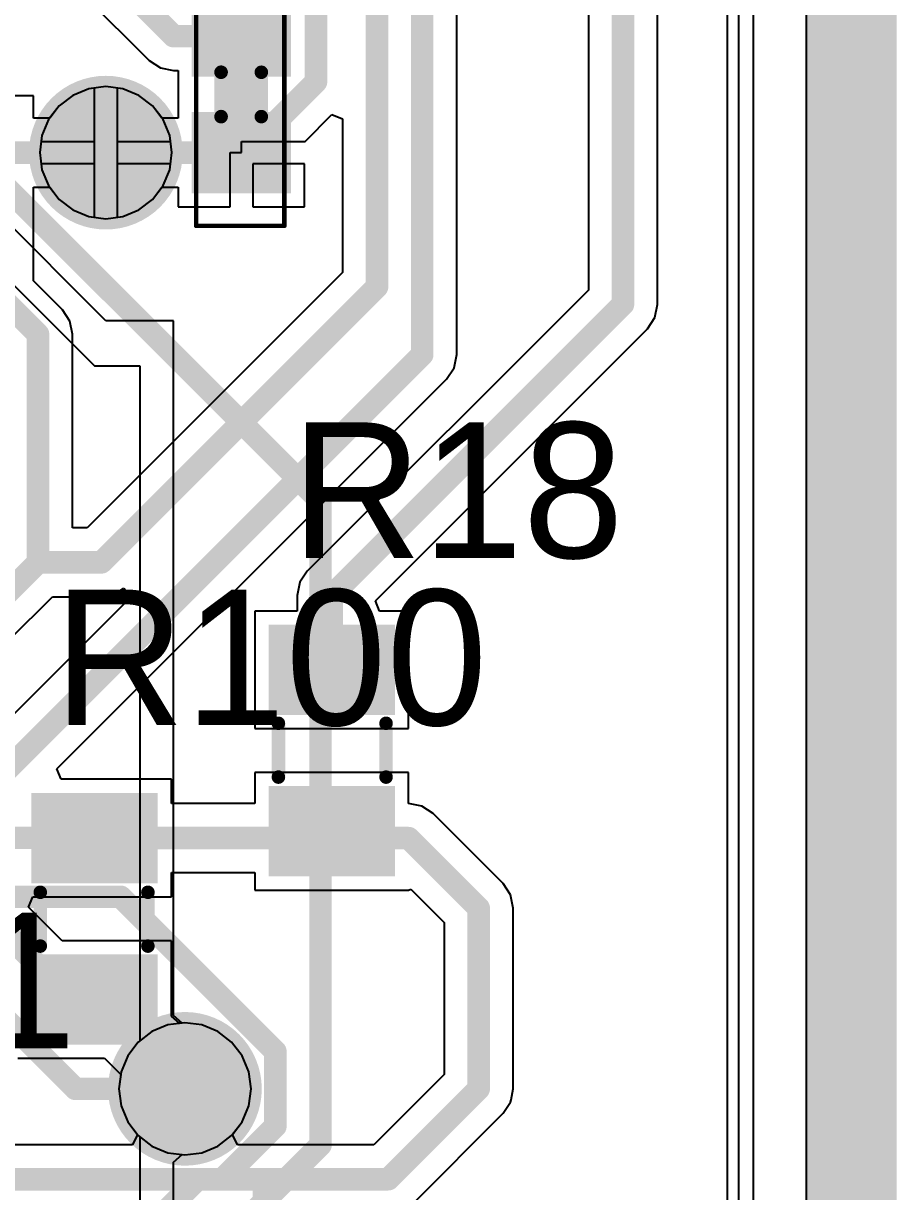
# Model space of a CAD drawing. Header units: millimetres. Extents: x 50.7 to 141.9, y 26.7 to 123.6.
# Drawn here: x 132.04 to 141.86, y 96.25 to 109.39 of the extents above; entities that cross this region are included whole.
import ezdxf

# ---------------------------------------------------------------- set-up
doc = ezdxf.new("R2010")
doc.units = ezdxf.units.MM
for name, color, linetype in [('BottomLayer', 5, 'Continuous'), ('BottomSolder', 6, 'Continuous'), ('InternalPlane1', 76, 'Continuous'), ('InternalPlane3', 216, 'Continuous'), ('Mechanical16', 56, 'Continuous'), ('Mechanical27', 56, 'Continuous'), ('Mechanical6', 56, 'Continuous'), ('MidLayer1', 16, 'Continuous'), ('MidLayer2', 76, 'Continuous'), ('MidLayer3', 90, 'Continuous'), ('MidLayer4', 156, 'Continuous'), ('MultiLayer', 9, 'Continuous'), ('TopLayer', 1, 'Continuous'), ('TopOverlay', 2, 'Continuous'), ('TopPaste', 8, 'Continuous'), ('TopSolder', 216, 'Continuous')]:
    doc.layers.add(name, color=color, linetype=linetype)

msp = doc.modelspace()

# ---------------------------------------------------------------- linework, layer by layer
at = {"layer": 'BottomLayer'}
for p, q in [((140.081, 122.174), (140.081, 78.105)), ((132.777, 108.653), (132.598, 108.578)), ((132.842, 108.661), (132.777, 108.653)), ((132.842, 108.062), (132.842, 108.661)), ((133.161, 108.653), (133.096, 108.661)), ((133.096, 108.661), (133.096, 108.062)), ((133.34, 108.578), (133.161, 108.653)), ((132.598, 108.578), (132.444, 108.46)), ((133.494, 108.46), (133.34, 108.578)), ((132.444, 108.46), (132.326, 108.306)), ((133.612, 108.306), (133.494, 108.46)), ((132.326, 108.306), (132.251, 108.127)), ((133.687, 108.127), (133.612, 108.306)), ((132.251, 108.127), (132.243, 108.062)), ((133.695, 108.062), (133.687, 108.127)), ((132.243, 108.062), (132.842, 108.062)), ((133.096, 108.062), (133.695, 108.062)), ((132.842, 107.808), (132.243, 107.808)), ((132.243, 107.808), (132.251, 107.743)), ((132.251, 107.743), (132.326, 107.564)), ((132.842, 107.209), (132.842, 107.808)), ((133.695, 107.808), (133.096, 107.808)), ((133.096, 107.808), (133.096, 107.209)), ((133.612, 107.564), (133.687, 107.743)), ((133.687, 107.743), (133.695, 107.808)), ((132.326, 107.564), (132.444, 107.41)), ((133.494, 107.41), (133.612, 107.564)), ((132.444, 107.41), (132.598, 107.292)), ((133.34, 107.292), (133.494, 107.41)), ((132.598, 107.292), (132.777, 107.217)), ((132.777, 107.217), (132.842, 107.209)), ((133.096, 107.209), (133.161, 107.217)), ((133.161, 107.217), (133.34, 107.292)), ((133.666, 98.127), (133.487, 98.052)), ((133.858, 98.152), (133.666, 98.127)), ((134.05, 98.127), (133.858, 98.152)), ((134.229, 98.052), (134.05, 98.127)), ((133.487, 98.052), (133.333, 97.934)), ((134.383, 97.934), (134.229, 98.052)), ((133.333, 97.934), (133.215, 97.78)), ((134.501, 97.78), (134.383, 97.934)), ((133.215, 97.78), (133.14, 97.601)), ((134.576, 97.601), (134.501, 97.78)), ((133.14, 97.601), (133.115, 97.409)), ((134.601, 97.409), (134.576, 97.601)), ((133.115, 97.409), (133.14, 97.217)), ((134.576, 97.217), (134.601, 97.409)), ((133.14, 97.217), (133.215, 97.038)), ((134.501, 97.038), (134.576, 97.217)), ((133.215, 97.038), (133.333, 96.884)), ((134.383, 96.884), (134.501, 97.038)), ((133.333, 96.884), (133.487, 96.766)), ((134.229, 96.766), (134.383, 96.884)), ((133.487, 96.766), (133.666, 96.691)), ((133.666, 96.691), (133.858, 96.666)), ((133.858, 96.666), (134.05, 96.691)), ((134.05, 96.691), (134.229, 96.766))]:
    msp.add_line(p, q, dxfattribs=at)
at = {"layer": 'BottomLayer', "const_width": 0.483}
for points in [[(132.728, 107.935, 1), (133.21, 107.935, 1)], [(133.617, 97.409, 1), (134.099, 97.409, 1)]]:
    msp.add_lwpolyline(points, format="xyb", close=True, dxfattribs=at)
at = {"layer": 'BottomSolder', "const_width": 0.584}
for points in [[(132.677, 107.935, 1), (133.261, 107.935, 1)], [(133.566, 97.409, 1), (134.15, 97.409, 1)]]:
    msp.add_lwpolyline(points, format="xyb", close=True, dxfattribs=at)
at = {"layer": 'InternalPlane1'}
msp.add_line((140.841, 121.918), (140.841, 77.419), dxfattribs=at)
at = {"layer": 'InternalPlane1', "const_width": 1.016}
msp.add_lwpolyline([(141.351, 76.909), (141.351, 122.129)], dxfattribs=at)
at = {"layer": 'InternalPlane1', "const_width": 0.864}
for points in [[(132.537, 107.935, 1), (133.401, 107.935, 1)], [(133.426, 97.409, 1), (134.29, 97.409, 1)]]:
    msp.add_lwpolyline(points, format="xyb", close=True, dxfattribs=at)
at = {"layer": 'InternalPlane3'}
msp.add_line((140.841, 121.918), (140.841, 77.419), dxfattribs=at)
at = {"layer": 'InternalPlane3', "const_width": 1.016}
msp.add_lwpolyline([(141.351, 76.909), (141.351, 122.129)], dxfattribs=at)
at = {"layer": 'InternalPlane3', "const_width": 0.864}
for points in [[(132.537, 107.935, 1), (133.401, 107.935, 1)], [(133.426, 97.409, 1), (134.29, 97.409, 1)]]:
    msp.add_lwpolyline(points, format="xyb", close=True, dxfattribs=at)
at = {"layer": 'Mechanical16', "const_width": 0.152}
for points in [[(134.264, 108.34), (134.264, 108.839)], [(134.717, 108.34), (134.717, 108.839)]]:
    msp.add_lwpolyline(points, dxfattribs=at)
at = {"layer": 'Mechanical16', "const_width": 0.0762}
for points in [[(134.226, 108.839, 1), (134.303, 108.839, 1)], [(134.679, 108.839, 1), (134.755, 108.839, 1)], [(134.226, 108.34, 1), (134.303, 108.34, 1)], [(134.679, 108.34, 1), (134.755, 108.34, 1)]]:
    msp.add_lwpolyline(points, format="xyb", close=True, dxfattribs=at)
at = {"layer": 'Mechanical16'}
for points in [[(134.798, 108.864), (134.798, 109.144), (134.188, 108.864), (134.188, 109.144)], [(134.797, 108.031), (134.797, 108.331), (134.188, 108.031), (134.188, 108.331)]]:
    msp.add_solid(points, dxfattribs=at)
at = {"layer": 'Mechanical27', "const_width": 0.0508}
for points in [[(133.985, 107.112), (133.985, 110.058)], [(134.976, 107.112), (134.976, 110.058)], [(133.985, 107.112), (134.976, 107.112)]]:
    msp.add_lwpolyline(points, dxfattribs=at)
at = {"layer": 'Mechanical27', "const_width": 0.0254}
for points in [[(133.972, 107.112, 1), (133.998, 107.112, 1)], [(133.972, 107.112, 1), (133.998, 107.112, 1)], [(134.963, 107.112, 1), (134.989, 107.112, 1)], [(134.963, 107.112, 1), (134.989, 107.112, 1)]]:
    msp.add_lwpolyline(points, format="xyb", close=True, dxfattribs=at)
at = {"layer": 'Mechanical6'}
msp.add_solid([(134.793, 108.385), (134.793, 108.788), (134.188, 108.385), (134.188, 108.788)], dxfattribs=at)
at = {"layer": 'MidLayer1'}
for points, const_width in [([(132.728, 107.935, 1), (133.21, 107.935, 1)], 0.483), ([(132.905, 107.935, 1), (133.032, 107.935, 1)], 0.127), ([(133.617, 97.409, 1), (134.099, 97.409, 1)], 0.483)]:
    msp.add_lwpolyline(points, format="xyb", close=True, dxfattribs=dict(at, const_width=const_width))
at = {"layer": 'MidLayer1', "const_width": 0.254}
msp.add_lwpolyline([(129.906, 107.935), (132.969, 107.935)], dxfattribs=at)
at = {"layer": 'MidLayer2'}
for points, const_width in [([(132.728, 107.935, 1), (133.21, 107.935, 1)], 0.483), ([(135.319, 104.013, 1), (135.446, 104.013, 1)], 0.127), ([(135.319, 104.013, 1), (135.446, 104.013, 1)], 0.127), ([(133.072, 99.568, 1), (133.199, 99.568, 1)], 0.127), ([(133.072, 99.568, 1), (133.199, 99.568, 1)], 0.127), ([(133.617, 97.409, 1), (134.099, 97.409, 1)], 0.483), ([(134.81, 97.83, 1), (134.938, 97.83, 1)], 0.127), ([(134.81, 97.83, 1), (134.938, 97.83, 1)], 0.127), ([(132.564, 97.409, 1), (132.691, 97.409, 1)], 0.127), ([(132.564, 97.409, 1), (132.691, 97.409, 1)], 0.127), ([(133.794, 97.409, 1), (133.922, 97.409, 1)], 0.127), ([(134.81, 96.988, 1), (134.938, 96.988, 1)], 0.127), ([(134.81, 96.988, 1), (134.938, 96.988, 1)], 0.127), ([(135.319, 96.778, 1), (135.446, 96.778, 1)], 0.127), ([(135.319, 96.778, 1), (135.446, 96.778, 1)], 0.127), ([(133.938, 96.393, 1), (134.065, 96.393, 1)], 0.127), ([(133.938, 96.393, 1), (134.065, 96.393, 1)], 0.127), ([(134.215, 96.393, 1), (134.342, 96.393, 1)], 0.127), ([(134.215, 96.393, 1), (134.342, 96.393, 1)], 0.127)]:
    msp.add_lwpolyline(points, format="xyb", close=True, dxfattribs=dict(at, const_width=const_width))
at = {"layer": 'MidLayer2', "const_width": 0.254}
for points in [[(131.318, 108.077), (135.382, 104.013)], [(135.382, 96.778), (135.382, 104.013)], [(125.603, 99.568), (133.136, 99.568)], [(133.136, 99.568), (134.874, 97.83)], [(130.977, 99.06), (132.628, 97.409)], [(134.874, 96.988), (134.874, 97.83)], [(132.628, 97.409), (133.858, 97.409)], [(134.279, 96.393), (134.874, 96.988)], [(133.104, 94.5), (135.382, 96.778)], [(127.869, 90.261), (134.001, 96.393)], [(134.001, 96.393), (134.279, 96.393)]]:
    msp.add_lwpolyline(points, dxfattribs=at)
at = {"layer": 'MidLayer3'}
for p, q in [((140.248, 121.245), (140.248, 78.065)), ((132.777, 108.653), (132.598, 108.578)), ((132.969, 108.678), (132.777, 108.653)), ((133.161, 108.653), (132.969, 108.678)), ((133.34, 108.578), (133.161, 108.653)), ((132.598, 108.578), (132.444, 108.46)), ((133.494, 108.46), (133.34, 108.578)), ((132.444, 108.46), (132.326, 108.306)), ((133.612, 108.306), (133.494, 108.46)), ((132.326, 108.306), (132.251, 108.127)), ((133.687, 108.127), (133.612, 108.306)), ((132.251, 108.127), (132.226, 107.935)), ((133.712, 107.935), (133.687, 108.127)), ((132.226, 107.935), (132.251, 107.743)), ((133.687, 107.743), (133.712, 107.935)), ((132.251, 107.743), (132.326, 107.564)), ((133.612, 107.564), (133.687, 107.743)), ((132.326, 107.564), (132.444, 107.41)), ((133.494, 107.41), (133.612, 107.564)), ((132.444, 107.41), (132.598, 107.292)), ((133.34, 107.292), (133.494, 107.41)), ((132.598, 107.292), (132.777, 107.217)), ((132.777, 107.217), (132.969, 107.192)), ((132.969, 107.192), (133.161, 107.217)), ((133.161, 107.217), (133.34, 107.292)), ((133.666, 98.127), (133.487, 98.052)), ((133.858, 98.152), (133.666, 98.127)), ((134.05, 98.127), (133.858, 98.152)), ((134.229, 98.052), (134.05, 98.127)), ((133.487, 98.052), (133.333, 97.934)), ((134.383, 97.934), (134.229, 98.052)), ((133.333, 97.934), (133.215, 97.78)), ((134.501, 97.78), (134.383, 97.934)), ((133.215, 97.78), (133.14, 97.601)), ((134.576, 97.601), (134.501, 97.78)), ((133.14, 97.601), (133.115, 97.409)), ((134.601, 97.409), (134.576, 97.601)), ((133.115, 97.409), (133.14, 97.217)), ((134.576, 97.217), (134.601, 97.409)), ((133.14, 97.217), (133.215, 97.038)), ((134.501, 97.038), (134.576, 97.217)), ((133.215, 97.038), (133.333, 96.884)), ((134.383, 96.884), (134.501, 97.038)), ((133.333, 96.884), (133.487, 96.766)), ((134.229, 96.766), (134.383, 96.884)), ((133.487, 96.766), (133.666, 96.691)), ((133.666, 96.691), (133.858, 96.666)), ((133.858, 96.666), (134.05, 96.691)), ((134.05, 96.691), (134.229, 96.766))]:
    msp.add_line(p, q, dxfattribs=at)
at = {"layer": 'MidLayer3', "const_width": 0.483}
for points in [[(132.728, 107.935, 1), (133.21, 107.935, 1)], [(133.617, 97.409, 1), (134.099, 97.409, 1)]]:
    msp.add_lwpolyline(points, format="xyb", close=True, dxfattribs=at)
at = {"layer": 'MidLayer4'}
for p, q in [((140.081, 110.998), (140.081, 94.869)), ((132.777, 108.653), (132.598, 108.578)), ((132.969, 108.678), (132.777, 108.653)), ((133.161, 108.653), (132.969, 108.678)), ((133.34, 108.578), (133.161, 108.653)), ((129.794, 108.585), (132.842, 105.537)), ((132.969, 106.045), (130.429, 108.585)), ((132.598, 108.578), (132.444, 108.46)), ((133.494, 108.46), (133.34, 108.578)), ((132.444, 108.46), (132.326, 108.306)), ((133.612, 108.306), (133.494, 108.46)), ((132.326, 108.306), (132.251, 108.127)), ((133.687, 108.127), (133.612, 108.306)), ((132.251, 108.127), (132.226, 107.935)), ((133.712, 107.935), (133.687, 108.127)), ((132.226, 107.935), (132.251, 107.743)), ((133.687, 107.743), (133.712, 107.935)), ((132.251, 107.743), (132.326, 107.564)), ((133.612, 107.564), (133.687, 107.743)), ((132.326, 107.564), (132.444, 107.41)), ((133.494, 107.41), (133.612, 107.564)), ((132.444, 107.41), (132.598, 107.292)), ((133.34, 107.292), (133.494, 107.41)), ((132.598, 107.292), (132.777, 107.217)), ((132.777, 107.217), (132.969, 107.192)), ((132.969, 107.192), (133.161, 107.217)), ((133.161, 107.217), (133.34, 107.292)), ((133.731, 106.045), (132.969, 106.045)), ((133.731, 98.232), (133.731, 106.045)), ((132.842, 105.537), (133.35, 105.537)), ((133.35, 105.537), (133.35, 97.948)), ((133.826, 98.148), (133.731, 98.232)), ((133.858, 98.152), (133.826, 98.148)), ((134.05, 98.127), (133.858, 98.152)), ((134.229, 98.052), (134.05, 98.127)), ((134.383, 97.934), (134.229, 98.052)), ((133.333, 97.934), (133.215, 97.78)), ((133.35, 97.948), (133.333, 97.934)), ((134.501, 97.78), (134.383, 97.934)), ((133.215, 97.78), (133.14, 97.601)), ((134.576, 97.601), (134.501, 97.78)), ((133.14, 97.601), (133.115, 97.409)), ((134.601, 97.409), (134.576, 97.601)), ((133.115, 97.409), (133.14, 97.217)), ((134.576, 97.217), (134.601, 97.409)), ((133.14, 97.217), (133.215, 97.038)), ((134.501, 97.038), (134.576, 97.217)), ((133.215, 97.038), (133.333, 96.884)), ((134.383, 96.884), (134.501, 97.038)), ((133.333, 96.884), (133.35, 96.87)), ((133.35, 96.87), (133.35, 83.698)), ((134.229, 96.766), (134.383, 96.884)), ((133.858, 96.666), (134.05, 96.691)), ((134.05, 96.691), (134.229, 96.766)), ((133.731, 96.586), (133.826, 96.67)), ((133.731, 85.471), (133.731, 96.586)), ((133.826, 96.67), (133.858, 96.666))]:
    msp.add_line(p, q, dxfattribs=at)
at = {"layer": 'MidLayer4', "const_width": 0.483}
for points in [[(132.728, 107.935, 1), (133.21, 107.935, 1)], [(133.617, 97.409, 1), (134.099, 97.409, 1)]]:
    msp.add_lwpolyline(points, format="xyb", close=True, dxfattribs=at)
at = {"layer": 'MultiLayer', "const_width": 0.483}
for points in [[(132.728, 107.935, 1), (133.21, 107.935, 1)], [(133.617, 97.409, 1), (134.099, 97.409, 1)]]:
    msp.add_lwpolyline(points, format="xyb", close=True, dxfattribs=at)
at = {"layer": 'TopLayer'}
for p, q in [((139.954, 122.643), (139.954, 78.105)), ((139.17, 106.229), (139.17, 117.25)), ((132.455, 109.972), (133.456, 108.971)), ((136.913, 105.664), (136.913, 109.972)), ((138.394, 109.972), (138.394, 106.39)), ((133.456, 108.971), (133.582, 108.887)), ((133.582, 108.887), (133.731, 108.857)), ((133.731, 108.857), (133.782, 108.857)), ((133.782, 108.857), (133.782, 108.636)), ((132.777, 108.653), (132.598, 108.578)), ((132.842, 108.661), (132.777, 108.653)), ((132.842, 107.935), (132.842, 108.661)), ((133.161, 108.653), (133.096, 108.661)), ((133.096, 108.661), (133.096, 107.935)), ((133.34, 108.578), (133.161, 108.653)), ((133.782, 108.636), (133.782, 108.636)), ((133.782, 108.636), (133.782, 108.545)), ((132.156, 108.575), (131.572, 108.575)), ((132.156, 108.323), (132.156, 108.575)), ((132.598, 108.578), (132.444, 108.46)), ((133.494, 108.46), (133.34, 108.578)), ((133.782, 108.545), (133.782, 108.545)), ((133.782, 108.545), (133.782, 108.323)), ((132.444, 108.46), (132.339, 108.323)), ((133.599, 108.323), (133.494, 108.46)), ((132.339, 108.323), (132.156, 108.323)), ((133.782, 108.323), (133.599, 108.323)), ((135.211, 108.062), (135.511, 108.363)), ((135.511, 108.363), (135.629, 108.314)), ((135.629, 108.314), (135.629, 106.587)), ((134.493, 107.935), (134.493, 108.062)), ((134.493, 108.062), (135.211, 108.062)), ((132.842, 107.209), (132.842, 107.935)), ((133.096, 107.935), (133.096, 107.209)), ((134.366, 107.325), (134.366, 107.935)), ((134.366, 107.935), (134.493, 107.935)), ((135.204, 107.808), (134.62, 107.808)), ((134.62, 107.808), (134.62, 107.325)), ((135.204, 107.325), (135.204, 107.808)), ((132.156, 107.355), (132.156, 107.547)), ((132.156, 107.547), (132.339, 107.547)), ((132.339, 107.547), (132.444, 107.41)), ((133.494, 107.41), (133.599, 107.547)), ((133.599, 107.547), (133.782, 107.547)), ((133.782, 107.547), (133.782, 107.325)), ((132.156, 107.264), (132.156, 107.355)), ((132.156, 107.355), (132.156, 107.355)), ((132.156, 107.355), (132.156, 107.355)), ((132.444, 107.41), (132.598, 107.292)), ((133.34, 107.292), (133.494, 107.41)), ((133.782, 107.325), (134.366, 107.325)), ((134.62, 107.325), (135.204, 107.325)), ((132.156, 106.493), (132.156, 107.264)), ((132.156, 107.264), (132.156, 107.264)), ((132.598, 107.292), (132.777, 107.217)), ((132.777, 107.217), (132.842, 107.209)), ((133.096, 107.209), (133.161, 107.217)), ((133.161, 107.217), (133.34, 107.292)), ((135.629, 106.587), (132.759, 103.717)), ((132.482, 106.167), (132.156, 106.493)), ((138.394, 106.39), (135.234, 103.231)), ((132.566, 106.041), (132.482, 106.167)), ((139.141, 106.081), (139.17, 106.229)), ((132.595, 105.893), (132.566, 106.041)), ((139.057, 105.955), (139.141, 106.081)), ((132.595, 103.717), (132.595, 105.893)), ((135.999, 102.897), (139.057, 105.955)), ((136.884, 105.515), (136.913, 105.664)), ((136.8, 105.389), (136.884, 105.515)), ((132.417, 101.006), (136.8, 105.389)), ((132.759, 103.717), (132.595, 103.717)), ((135.234, 103.231), (135.15, 103.105)), ((133.068, 102.97), (133.172, 103.039)), ((133.172, 103.039), (133.252, 102.941)), ((135.15, 103.105), (135.121, 102.956)), ((133.252, 102.941), (131.431, 101.119)), ((131.884, 102.456), (132.368, 102.94)), ((132.368, 102.94), (132.92, 102.94)), ((132.92, 102.94), (133.068, 102.97)), ((135.121, 102.956), (135.121, 102.779)), ((136.047, 102.779), (135.999, 102.897)), ((135.121, 102.779), (134.645, 102.779)), ((134.645, 102.779), (134.645, 101.459)), ((136.373, 102.779), (136.047, 102.779)), ((136.373, 101.459), (136.373, 102.779)), ((134.645, 101.459), (136.373, 101.459)), ((132.465, 100.889), (132.417, 101.006)), ((133.706, 100.889), (132.465, 100.889)), ((133.706, 100.617), (133.706, 100.889)), ((136.373, 100.965), (134.645, 100.965)), ((134.645, 100.965), (134.645, 100.617)), ((136.373, 100.617), (136.373, 100.965)), ((134.645, 100.617), (133.706, 100.617)), ((136.521, 100.587), (136.373, 100.617)), ((136.647, 100.503), (136.521, 100.587)), ((137.435, 99.716), (136.647, 100.503)), ((133.706, 99.568), (133.706, 99.84)), ((133.706, 99.84), (134.645, 99.84)), ((134.645, 99.84), (134.645, 99.644)), ((137.519, 99.59), (137.435, 99.716)), ((132.101, 99.451), (132.149, 99.568)), ((132.149, 99.568), (133.706, 99.568)), ((134.645, 99.644), (136.373, 99.644)), ((136.373, 99.644), (136.397, 99.654)), ((136.373, 99.644), (136.373, 99.644)), ((136.373, 99.644), (136.373, 99.644)), ((136.397, 99.654), (136.772, 99.28)), ((137.548, 99.441), (137.519, 99.59)), ((132.477, 99.074), (132.101, 99.451)), ((137.548, 97.409), (137.548, 99.441)), ((136.772, 99.28), (136.772, 97.57)), ((133.706, 99.074), (132.477, 99.074)), ((133.706, 98.228), (133.706, 99.074)), ((133.801, 98.144), (133.706, 98.228)), ((133.858, 98.152), (133.801, 98.144)), ((134.05, 98.127), (133.858, 98.152)), ((134.229, 98.052), (134.05, 98.127)), ((134.383, 97.934), (134.229, 98.052)), ((134.501, 97.78), (134.383, 97.934)), ((131.978, 97.754), (132.953, 97.754)), ((132.953, 97.754), (133.136, 97.57)), ((134.576, 97.601), (134.501, 97.78)), ((134.601, 97.409), (134.576, 97.601)), ((133.136, 97.57), (133.115, 97.409)), ((136.772, 97.57), (135.983, 96.781)), ((133.115, 97.409), (133.14, 97.217)), ((134.576, 97.217), (134.601, 97.409)), ((137.524, 97.285), (137.548, 97.409)), ((133.14, 97.217), (133.215, 97.038)), ((134.501, 97.038), (134.576, 97.217)), ((137.435, 97.134), (137.519, 97.26)), ((137.519, 97.26), (137.524, 97.285)), ((136.419, 96.118), (137.435, 97.134)), ((133.215, 97.038), (133.324, 96.895)), ((134.392, 96.895), (134.501, 97.038)), ((133.324, 96.895), (133.267, 96.781)), ((134.449, 96.781), (134.392, 96.895)), ((133.267, 96.781), (130.48, 96.781)), ((135.983, 96.781), (134.449, 96.781))]:
    msp.add_line(p, q, dxfattribs=at)
at = {"layer": 'TopLayer', "const_width": 0.254}
for points in [[(136.525, 105.664), (136.525, 118.764)], [(138.782, 106.229), (138.782, 117.25)], [(136.017, 106.426), (136.017, 111.252)], [(132.251, 110.725), (133.731, 109.245)], [(135.331, 108.732), (135.331, 110.235)], [(133.731, 109.245), (134.493, 109.245)], [(134.534, 107.935), (135.331, 108.732)], [(131.475, 107.935), (132.969, 107.935)], [(132.969, 107.935), (134.493, 107.935)], [(134.493, 107.935), (134.534, 107.935)], [(131.445, 106.655), (132.207, 105.893)], [(132.92, 103.329), (136.017, 106.426)], [(135.509, 102.956), (138.782, 106.229)], [(132.207, 103.329), (132.207, 105.893)], [(131.592, 100.731), (136.525, 105.664)], [(131.609, 102.731), (132.207, 103.329)], [(132.207, 103.329), (132.92, 103.329)], [(135.509, 102.119), (135.509, 102.956)], [(127.925, 100.231), (132.842, 100.231)], [(132.842, 100.228), (136.373, 100.228)], [(136.373, 100.228), (137.16, 99.441)], [(131.271, 99.731), (132.588, 98.414)], [(137.16, 97.409), (137.16, 99.441)], [(132.588, 98.414), (132.842, 98.414)], [(132.842, 98.414), (133.847, 97.409)], [(133.847, 97.409), (133.858, 97.409)], [(136.144, 96.393), (137.16, 97.409)], [(129.819, 96.393), (134.747, 96.393)], [(129.819, 96.393), (136.144, 96.393)], [(134.747, 83.757), (134.747, 96.393)]]:
    msp.add_lwpolyline(points, dxfattribs=at)
at = {"layer": 'TopLayer'}
for points, const_width in [([(133.667, 109.245, 1), (133.794, 109.245, 1)], 0.127), ([(133.667, 109.245, 1), (133.794, 109.245, 1)], 0.127), ([(134.429, 109.245, 1), (134.556, 109.245, 1)], 0.127), ([(135.268, 108.732, 1), (135.395, 108.732, 1)], 0.127), ([(135.268, 108.732, 1), (135.395, 108.732, 1)], 0.127), ([(132.728, 107.935, 1), (133.21, 107.935, 1)], 0.483), ([(132.905, 107.935, 1), (133.032, 107.935, 1)], 0.127), ([(132.905, 107.935, 1), (133.032, 107.935, 1)], 0.127), ([(134.429, 107.935, 1), (134.556, 107.935, 1)], 0.127), ([(134.429, 107.935, 1), (134.556, 107.935, 1)], 0.127), ([(134.471, 107.935, 1), (134.598, 107.935, 1)], 0.127), ([(134.471, 107.935, 1), (134.598, 107.935, 1)], 0.127), ([(135.953, 106.426, 1), (136.081, 106.426, 1)], 0.127), ([(135.953, 106.426, 1), (136.081, 106.426, 1)], 0.127), ([(138.719, 106.229, 1), (138.846, 106.229, 1)], 0.127), ([(138.719, 106.229, 1), (138.846, 106.229, 1)], 0.127), ([(132.143, 105.893, 1), (132.27, 105.893, 1)], 0.127), ([(132.143, 105.893, 1), (132.27, 105.893, 1)], 0.127), ([(136.462, 105.664, 1), (136.589, 105.664, 1)], 0.127), ([(136.462, 105.664, 1), (136.589, 105.664, 1)], 0.127), ([(132.143, 103.329, 1), (132.27, 103.329, 1)], 0.127), ([(132.143, 103.329, 1), (132.27, 103.329, 1)], 0.127), ([(132.143, 103.329, 1), (132.27, 103.329, 1)], 0.127), ([(132.856, 103.329, 1), (132.983, 103.329, 1)], 0.127), ([(132.856, 103.329, 1), (132.983, 103.329, 1)], 0.127), ([(135.446, 102.956, 1), (135.572, 102.956, 1)], 0.127), ([(135.446, 102.956, 1), (135.572, 102.956, 1)], 0.127), ([(135.446, 102.119, 1), (135.572, 102.119, 1)], 0.127), ([(132.779, 100.231, 1), (132.905, 100.231, 1)], 0.127), ([(132.779, 100.228, 1), (132.905, 100.228, 1)], 0.127), ([(136.309, 100.228, 1), (136.436, 100.228, 1)], 0.127), ([(136.309, 100.228, 1), (136.436, 100.228, 1)], 0.127), ([(137.096, 99.441, 1), (137.224, 99.441, 1)], 0.127), ([(137.096, 99.441, 1), (137.224, 99.441, 1)], 0.127), ([(132.524, 98.414, 1), (132.651, 98.414, 1)], 0.127), ([(132.524, 98.414, 1), (132.651, 98.414, 1)], 0.127), ([(132.779, 98.414, 1), (132.905, 98.414, 1)], 0.127), ([(132.779, 98.414, 1), (132.905, 98.414, 1)], 0.127), ([(133.617, 97.409, 1), (134.099, 97.409, 1)], 0.483), ([(133.783, 97.409, 1), (133.91, 97.409, 1)], 0.127), ([(133.783, 97.409, 1), (133.91, 97.409, 1)], 0.127), ([(133.794, 97.409, 1), (133.922, 97.409, 1)], 0.127), ([(137.096, 97.409, 1), (137.224, 97.409, 1)], 0.127), ([(137.096, 97.409, 1), (137.224, 97.409, 1)], 0.127), ([(134.684, 96.393, 1), (134.81, 96.393, 1)], 0.127), ([(134.684, 96.393, 1), (134.81, 96.393, 1)], 0.127), ([(136.081, 96.393, 1), (136.208, 96.393, 1)], 0.127), ([(136.081, 96.393, 1), (136.208, 96.393, 1)], 0.127)]:
    msp.add_lwpolyline(points, format="xyb", close=True, dxfattribs=dict(at, const_width=const_width))
for points in [[(134.95, 108.89), (134.95, 109.601), (134.036, 108.89), (134.036, 109.601)], [(134.95, 107.579), (134.95, 108.291), (134.036, 107.579), (134.036, 108.291)], [(134.899, 102.525), (134.899, 101.713), (136.119, 102.525), (136.119, 101.713)], [(133.452, 99.822), (133.452, 100.635), (132.232, 99.822), (132.232, 100.635)], [(134.899, 100.711), (134.899, 99.898), (136.119, 100.711), (136.119, 99.898)], [(133.452, 98.008), (133.452, 98.82), (132.232, 98.008), (132.232, 98.82)]]:
    msp.add_solid(points, dxfattribs=at)
at = {"layer": 'TopOverlay'}
for points, const_width in [([(134.442, 108.585), (134.524, 108.585)], 0.406), ([(134.909, 100.914), (134.909, 101.519)], 0.152), ([(136.119, 100.914), (136.119, 101.519)], 0.152), ([(132.232, 99.014), (132.232, 99.619)], 0.152), ([(133.442, 99.014), (133.442, 99.619)], 0.152)]:
    msp.add_lwpolyline(points, dxfattribs=dict(at, const_width=const_width))
for points, const_width in [([(134.341, 108.585, 1), (134.544, 108.585, 1)], 0.203), ([(134.422, 108.585, 1), (134.625, 108.585, 1)], 0.203), ([(134.871, 101.519, 1), (134.947, 101.519, 1)], 0.0762), ([(136.081, 101.519, 1), (136.157, 101.519, 1)], 0.0762), ([(134.871, 100.914, 1), (134.947, 100.914, 1)], 0.0762), ([(136.081, 100.914, 1), (136.157, 100.914, 1)], 0.0762), ([(132.194, 99.619, 1), (132.27, 99.619, 1)], 0.0762), ([(133.404, 99.619, 1), (133.48, 99.619, 1)], 0.0762), ([(132.194, 99.014, 1), (132.27, 99.014, 1)], 0.0762), ([(133.404, 99.014, 1), (133.48, 99.014, 1)], 0.0762)]:
    msp.add_lwpolyline(points, format="xyb", close=True, dxfattribs=dict(at, const_width=const_width))
at = {"layer": 'TopPaste'}
for points in [[(134.95, 108.89), (134.95, 109.601), (134.036, 108.89), (134.036, 109.601)], [(134.95, 107.579), (134.95, 108.291), (134.036, 107.579), (134.036, 108.291)], [(134.899, 102.525), (134.899, 101.713), (136.119, 102.525), (136.119, 101.713)], [(133.452, 99.822), (133.452, 100.635), (132.232, 99.822), (132.232, 100.635)], [(134.899, 100.711), (134.899, 99.898), (136.119, 100.711), (136.119, 99.898)], [(133.452, 98.008), (133.452, 98.82), (132.232, 98.008), (132.232, 98.82)]]:
    msp.add_solid(points, dxfattribs=at)
at = {"layer": 'TopSolder', "const_width": 0.584}
for points in [[(132.677, 107.935, 1), (133.261, 107.935, 1)], [(133.566, 97.409, 1), (134.15, 97.409, 1)]]:
    msp.add_lwpolyline(points, format="xyb", close=True, dxfattribs=at)
at = {"layer": 'TopSolder'}
for points in [[(135.052, 108.788), (135.052, 109.703), (133.934, 108.788), (133.934, 109.703)], [(135.052, 107.478), (135.052, 108.392), (133.934, 107.478), (133.934, 108.392)], [(134.798, 102.627), (134.798, 101.611), (136.22, 102.627), (136.22, 101.611)], [(134.798, 100.813), (134.798, 99.797), (136.22, 100.813), (136.22, 99.797)], [(133.553, 99.72), (133.553, 100.736), (132.131, 99.72), (132.131, 100.736)], [(133.553, 97.906), (133.553, 98.922), (132.131, 97.906), (132.131, 98.922)]]:
    msp.add_solid(points, dxfattribs=at)

# ---------------------------------------------------------------- texts
at = {"layer": 'TopOverlay'}
for s, p in [('R18', (135.052, 103.378)), ('R100', (132.385, 101.498)), ('R101', (127.762, 97.866))]:
    msp.add_text(s, height=1.524, dxfattribs=at).set_placement(p)

doc.saveas('drawing.dxf')
